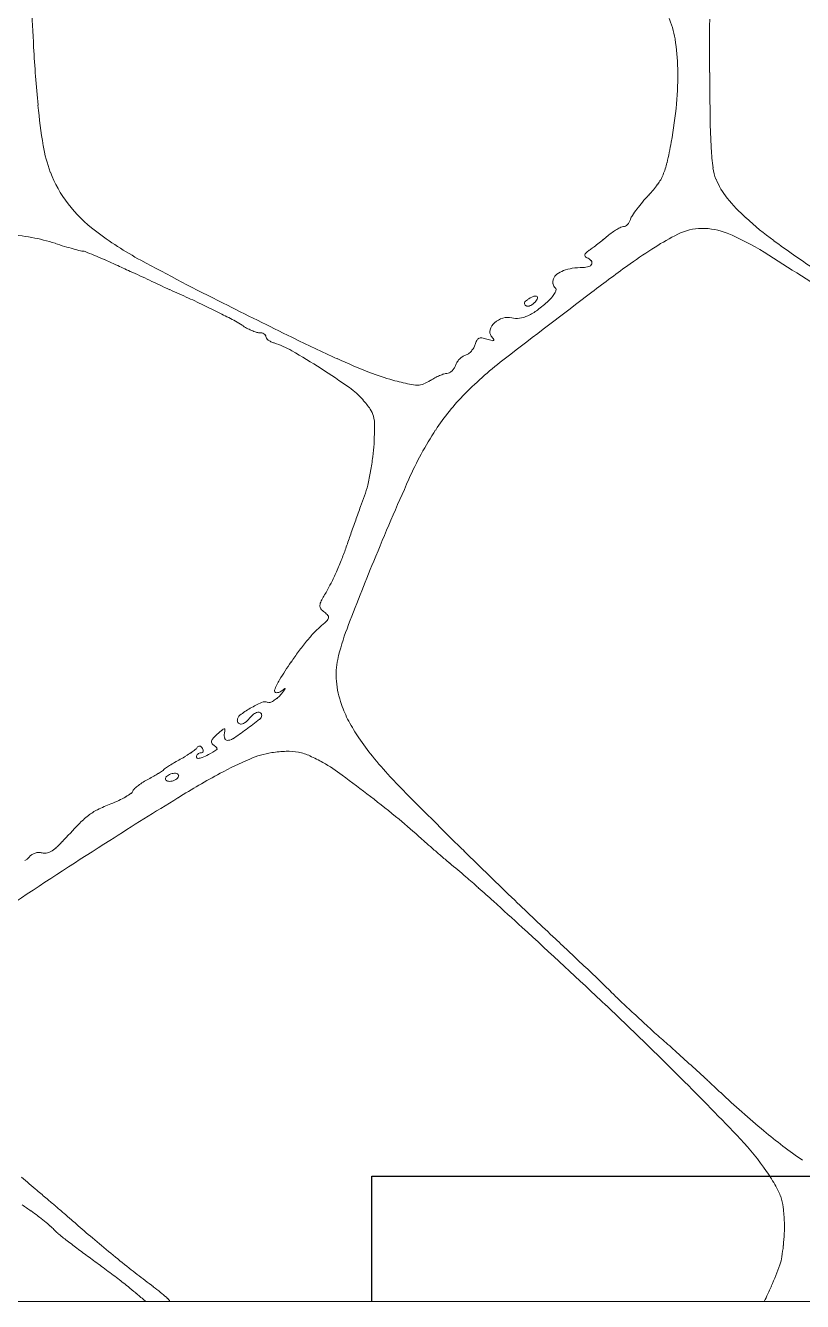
# Model space of a CAD drawing. Header units: millimetres. Extents: x 56222 to 3066687, y -650199 to -121287.
# Drawn here: x 138853.09 to 138859.28, y -183204.69 to -183194.52 of the extents above; entities that cross this region are included whole.
import ezdxf

# ---------------------------------------------------------------- set-up
doc = ezdxf.new("R2010")
doc.units = ezdxf.units.MM
doc.header["$MEASUREMENT"] = 0
doc.layers.add('FURNITURE', color=32, linetype='Continuous', lineweight=9)

msp = doc.modelspace()

# ---------------------------------------------------------------- linework, layer by layer
at = {"layer": 'FURNITURE', "lineweight": 30, "ltscale": 0.4}
msp.add_line((138855.849, -183203.688), (138870.099, -183203.688), dxfattribs=at)
at = {"layer": 'FURNITURE', "linetype": 'Continuous', "lineweight": 0}
msp.add_line((138838.099, -183204.688), (138871.099, -183204.688), dxfattribs=at)
at = {"layer": 'FURNITURE', "lineweight": 30, "ltscale": 0.4}
msp.add_lwpolyline([(138855.849, -183204.688), (138855.849, -183203.688)], dxfattribs=at)
at = {"layer": 'FURNITURE', "lineweight": 0}
for centre, radius, start, end in [((138903.422, -183192.023), 50.34, 182.2472, 183.0374), ((138857.597, -183194.732), 0.678, 9.1371, 24.9467), ((138899.45, -183194.742), 40.908, 179.6147, 180.2088), ((138856.531, -183194.904), 1.758, 1.372, 9.1371), ((138863.647, -183194.134), 10.509, 183.0374, 185.5628), ((138855.939, -183194.918), 2.35, 354.57, 1.3719), ((138890.927, -183194.773), 32.384, 180.2088, 180.869), ((138854.723, -183194.802), 3.572, 349.6, 354.57), ((138858.287, -183194.656), 5.124, 185.5628, 189.1962), ((138863.877, -183195.183), 5.331, 180.869, 183.3752), ((138854.364, -183194.736), 3.937, 347.1588, 349.6), ((138854.323, -183195.297), 1.108, 189.1962, 200.5132), ((138860.977, -183195.354), 2.426, 183.3752, 187.0595), ((138857.646, -183195.484), 0.57, 336.9966, 347.1588), ((138854.182, -183195.35), 0.957, 200.5132, 217.9567), ((138857.829, -183195.562), 0.372, 323.5717, 336.9965), ((138858.909, -183195.61), 0.343, 187.0594, 202.6765), ((138859.161, -183195.505), 0.615, 202.6765, 219.0106), ((138857.349, -183195.208), 0.968, 317.0009, 323.5716), ((138854.361, -183195.21), 1.185, 217.9567, 232.8155), ((138858.974, -183196.736), 1.262, 139.9497, 143.2351), ((138859.123, -183196.862), 1.458, 137.0009, 139.9497), ((138859.821, -183194.97), 1.465, 219.0107, 227.552), ((138858.029, -183196.099), 0.123, 146.3862, 162.3912), ((138858.859, -183196.65), 1.119, 143.2351, 146.3862), ((138860.594, -183194.126), 2.609, 227.552, 233.8232), ((138855.377, -183193.871), 2.866, 232.8155, 241.4544), ((138858.041, -183196.551), 0.473, 120.3138, 125.5797), ((138858.004, -183196.487), 0.4, 115.0719, 120.3138), ((138857.855, -183196.168), 0.0479, 90.0593, 115.072), ((138857.855, -183196.088), 0.0322, 270.0592, 300.0812), ((138857.833, -183196.05), 0.0769, 300.0811, 315.737), ((138857.817, -183196.034), 0.0987, 315.737, 329.6004), ((138857.807, -183196.029), 0.11, 329.6003, 342.3912), ((138858.483, -183196.567), 0.433, 90.502, 116.8209), ((138858.484, -183196.659), 0.525, 67.7173, 90.502), ((138852.742, -183198.321), 2.151, 79.407, 84.9633), ((138852.854, -183197.724), 1.544, 72.2833, 79.407), ((138854.908, -183191.295), 5.206, 252.2834, 253.1609), ((138855.761, -183193.848), 3.062, 307.1916, 308.1058), ((138855.592, -183193.631), 3.337, 308.1058, 309.01), ((138856.153, -183194.324), 2.446, 309.0099, 310.1513), ((138858.099, -183196.631), 0.572, 125.5796, 130.1512), ((138859.29, -183198.162), 2.22, 116.8208, 122.1795), ((138857.951, -183197.96), 1.931, 57.8689, 67.7173), ((138864.099, -183189.333), 8.547, 233.8232, 236.4142), ((138854.375, -183193.055), 3.367, 253.161, 254.3775), ((138854.661, -183192.033), 4.428, 254.3775, 255.1533), ((138853.545, -183196.243), 0.0721, 255.1532, 270), ((138853.545, -183196.366), 0.051, 68.3191, 90), ((138851.401, -183201.757), 5.852, 67.5788, 68.3193), ((138852.203, -183199.815), 3.751, 66.209, 67.5788), ((138857.58, -183196.355), 0.0348, 131.2561, 162.3216), ((138857.56, -183196.348), 0.0131, 162.3217, 221.6431), ((138857.582, -183196.329), 0.0431, 221.643, 246.1383), ((138857.756, -183196.556), 0.302, 124.9161, 131.2562), ((138857.069, -183195.57), 0.9, 304.9161, 307.1916), ((138860.156, -183199.538), 3.846, 122.1795, 125.7311), ((138842.471, -183222.607), 31.036, 56.57, 57.869), ((138851.232, -183202.018), 6.159, 65.2642, 66.2091), ((138917.233, -183058.756), 151.576, 245.26417, 245.31184), ((138864.547, -183177.015), 22.054, 241.4544, 243.3743), ((138857.496, -183196.783), 0.334, 98.3504, 110.8993), ((138857.536, -183197.055), 0.609, 90.3477, 98.3503), ((138857.531, -183196.278), 0.168, 270.3478, 286.7831), ((138857.523, -183196.463), 0.104, 43.3806, 66.1383), ((138857.569, -183196.404), 0.0368, 286.783, 337.3793), ((138857.58, -183196.408), 0.0245, 337.3794, 43.3805), ((138866.149, -183207.869), 14.109, 125.7312, 127.2804), ((139048.911, -182772.313), 466.835, 245.31179, 245.33242), ((139063.772, -182739.955), 502.444, 245.33238, 245.35277), ((138857.365, -183196.564), 0.0731, 174.462, 191.083), ((138857.373, -183196.564), 0.0806, 159.0064, 174.4619), ((138857.374, -183196.565), 0.0819, 126.6435, 159.0064), ((138857.453, -183196.672), 0.215, 110.8994, 126.6435), ((138998.103, -182883.078), 344.974, 245.35269, 245.37974), ((139030.596, -183423.89), 285.601, 127.28043, 127.45438), ((138857.163, -183196.567), 0.168, 319.0007, 331.8535), ((138857.352, -183196.566), 0.0592, 191.0829, 209.6448), ((138857.329, -183196.579), 0.0332, 209.6448, 238.2825), ((138857.251, -183196.614), 0.0678, 331.8535, 353.0871), ((138857.304, -183196.62), 0.0149, 353.0871, 58.2825), ((138850.844, -183204.42), 8.504, 64.3598, 65.3797), ((138851.485, -183203.085), 7.022, 63.1826, 64.3599), ((138884.925, -183136.367), 67.524, 243.37429, 243.89293), ((138857.093, -183196.734), 0.0277, 135.0039, 166.151), ((138857.082, -183196.732), 0.0163, 166.151, 209.7551), ((138857.093, -183196.726), 0.0287, 209.7551, 238.2825), ((138857.14, -183196.781), 0.0931, 122.3596, 135.0039), ((138857.092, -183196.727), 0.0269, 238.2825, 272.6496), ((138857.304, -183197.041), 0.401, 114.8767, 122.3596), ((138857.09, -183196.694), 0.0603, 272.6497, 291.4308), ((138857.082, -183196.672), 0.0837, 291.4309, 307.2571), ((138857.067, -183196.652), 0.108, 307.2571, 320.3098), ((138857.151, -183196.711), 0.0374, 72.211, 114.8767), ((138857.05, -183196.638), 0.131, 320.3098, 336.382), ((138857.159, -183196.686), 0.0111, 336.382, 72.2112), ((138856.5, -183195.901), 1.109, 307.1451, 313.0061), ((138856.938, -183196.371), 0.467, 313.0062, 319.0007), ((138851.672, -183202.715), 6.608, 62.1233, 63.1826), ((138856.948, -183197.022), 0.181, 107.2885, 131.8419), ((138856.932, -183196.971), 0.127, 75.3449, 107.2886), ((138857.003, -183196.699), 0.153, 255.345, 278.7463), ((138856.988, -183196.603), 0.251, 278.7463, 294.9312), ((138856.919, -183196.454), 0.415, 294.9312, 307.145), ((138854.519, -183197.332), 0.518, 55.2997, 62.1232), ((138855.06, -183196.55), 0.433, 235.2997, 241.046), ((138855.069, -183196.534), 0.451, 241.0461, 246.613), ((138855.044, -183196.594), 0.386, 246.613, 252.3526), ((138854.952, -183196.881), 0.085, 252.3526, 270), ((138854.952, -183197.054), 0.0886, 77.0624, 90), ((138854.959, -183197.026), 0.0598, 59.6945, 77.0624), ((138856.843, -183196.958), 0.054, 162.63, 219.6902), ((138856.91, -183196.979), 0.124, 131.8418, 162.6301), ((138854.969, -183197.009), 0.0397, 37.965, 59.6945), ((138854.985, -183196.996), 0.0188, 359.9999, 37.965), ((138855.025, -183196.996), 0.0208, 180, 219.1739), ((138855.079, -183196.952), 0.0909, 219.174, 232.2763), ((138855.103, -183196.921), 0.13, 232.2764, 243.4928), ((138855.124, -183196.879), 0.177, 243.4928, 252.3912), ((138854.857, -183197.721), 0.707, 59.9115, 72.3912), ((138861.007, -183185.174), 13.172, 243.8929, 245.6342), ((138856.568, -183197.032), 0.108, 329.8594, 345.3451), ((138856.826, -183197.099), 0.158, 152.7654, 165.345), ((138856.717, -183197.043), 0.0358, 114.8942, 152.7654), ((138856.72, -183197.05), 0.0433, 81.4646, 114.8943), ((138856.689, -183197.257), 0.252, 72.3912, 81.4646), ((138857.139, -183195.839), 1.235, 252.3912, 254.4353), ((138856.48, -183197.26), 0.418, 35.2446, 39.6902), ((138856.812, -183197.015), 0.0146, 254.4353, 303.0225), ((138856.816, -183197.022), 0.00593, 303.0224, 35.2445), ((138852.125, -183202.436), 6.156, 57.3735, 59.9116), ((138858.146, -183191.491), 6.237, 245.6341, 248.2089), ((138856.661, -183197.287), 0.158, 124.5335, 135.8457), ((138856.623, -183197.233), 0.0923, 107.6089, 124.5335), ((138858.863, -183199.713), 3.205, 127.4544, 135.1372), ((138856.57, -183197.064), 0.0852, 287.6087, 305.9001), ((138856.533, -183197.013), 0.148, 305.9001, 317.9895), ((138856.528, -183197.009), 0.154, 317.9895, 329.8595), ((138852.039, -183202.571), 6.316, 54.9029, 57.3734), ((138856.428, -183197.209), 0.0862, 296.8864, 313.0486), ((138856.416, -183197.196), 0.104, 313.0485, 327.7835), ((138856.415, -183197.196), 0.105, 327.7834, 342.3912), ((138856.617, -183197.26), 0.106, 147.0458, 162.3912), ((138856.663, -183197.29), 0.162, 135.8458, 147.0458), ((138856.411, -183195.83), 1.564, 248.2089, 255.4074), ((138857.187, -183192.851), 4.643, 255.4074, 257.0898), ((138856.215, -183197.09), 0.294, 257.0897, 269.6965), ((138856.214, -183197.259), 0.125, 269.6965, 292.1635), ((138856.139, -183197.075), 0.323, 292.1635, 303.2338), ((138856.558, -183197.714), 0.44, 117.8749, 123.2339), ((138856.564, -183197.725), 0.453, 112.6293, 117.8748), ((138856.539, -183197.665), 0.388, 107.2456, 112.6293), ((138856.448, -183197.372), 0.0808, 90, 107.2455), ((138856.448, -183197.247), 0.0437, 270, 296.8864), ((138855.315, -183197.908), 0.617, 41.2835, 54.9029), ((138857.859, -183198.715), 1.789, 135.1372, 147.0243), ((138855.172, -183198.034), 0.807, 34.6521, 41.2835), ((138855.692, -183197.674), 0.175, 14.0684, 34.6521), ((138855.583, -183197.702), 0.288, 359.44, 14.0684), ((138852.117, -183197.668), 3.754, 357.2067, 359.44), ((138858.841, -183199.352), 2.96, 147.0243, 155.673), ((138854.532, -183197.786), 1.336, 352.7413, 357.2066), ((138853.717, -183197.682), 2.157, 349.6226, 352.7414), ((138853.82, -183197.701), 2.053, 346.4709, 349.6227), ((138855.03, -183197.992), 0.809, 340.152, 346.471), ((138872.257, -183205.417), 17.682, 155.6731, 157.9788), ((138898.981, -183213.857), 45.919, 160.152, 160.2643), ((138970.162, -183239.394), 121.542, 160.26415, 160.31846), ((138976.001, -183241.482), 127.743, 160.31837, 160.37223), ((138929.989, -183225.073), 78.892, 160.37217, 160.44941), ((138853.206, -183197.806), 2.589, 338.1687, 340.4494), ((138852.487, -183197.519), 3.363, 336.294, 338.1687), ((138888.177, -183211.856), 34.856, 157.9789, 158.9309), ((138852.77, -183197.643), 3.054, 334.3967, 336.2941), ((138854.766, -183198.599), 0.84, 329.4396, 334.3967), ((138855.533, -183199.151), 0.0992, 151.6923, 173.5192), ((138857.44, -183200.178), 2.265, 149.4395, 151.6923), ((138855.47, -183199.144), 0.0354, 173.5191, 218.2853), ((138855.558, -183199.075), 0.147, 218.2853, 233.8251), ((138855.369, -183199.333), 0.173, 41.1321, 53.825), ((138855.721, -183199.653), 0.445, 130.0787, 138.084), ((138854.465, -183198.161), 1.505, 310.0787, 312.8233), ((138855.45, -183199.223), 0.0556, 312.8232, 342.7197), ((138855.483, -183199.234), 0.0217, 342.7197, 41.1321), ((138856.967, -183200.771), 2.12, 138.0839, 140.5998), ((138857.291, -183199.957), 1.757, 158.9309, 167.2931), ((138856.972, -183200.79), 2.135, 143.0994, 145.8201), ((138857.176, -183200.943), 2.391, 140.5998, 143.0994), ((138858.385, -183201.75), 3.844, 145.8201, 148.3284), ((138856.116, -183199.692), 0.552, 167.293, 185.3933), ((138855.088, -183199.821), 0.0149, 161.2077, 267.2553), ((138855.467, -183199.95), 0.415, 148.3285, 161.2076), ((138851.409, -183196.684), 4.88, 319.5026, 320.1182), ((138855.931, -183200.862), 1.314, 126.1597, 127.7545), ((138855.137, -183199.799), 0.0218, 320.1183, 348.4286), ((138855.156, -183199.803), 0.00201, 348.4284, 126.1596), ((138856.34, -183199.671), 0.777, 185.3933, 199.4007), ((138855.319, -183200.708), 0.868, 113.7419, 120.4079), ((138854.996, -183199.972), 0.0642, 69.0064, 113.7419), ((138855.029, -183199.885), 0.0289, 249.0064, 287.7674), ((138854.997, -183199.785), 0.134, 287.7673, 300.1822), ((138854.969, -183199.737), 0.189, 300.1822, 310.9258), ((138855.09, -183199.777), 0.0582, 267.2553, 307.7544), ((138854.926, -183199.687), 0.256, 310.9258, 319.5026), ((138854.826, -183200.054), 0.0491, 126.8278, 180), ((138855.334, -183200.733), 0.897, 120.4078, 126.8278), ((138855.03, -183200.167), 0.202, 127.5774, 140.3098), ((138854.961, -183200.078), 0.0893, 104.1433, 127.5773), ((138854.946, -183200.018), 0.0278, 56.0736, 104.1432), ((138854.927, -183200.013), 0.0444, 308.3588, 358.1948), ((138854.949, -183200.013), 0.0216, 358.1948, 56.0735), ((138856.563, -183199.592), 1.014, 199.4008, 207.6027), ((138854.675, -183200.152), 0.0285, 97.7681, 130.5342), ((138854.672, -183200.13), 0.00575, 356.0016, 97.768), ((138854.811, -183200.054), 0.0348, 180.0001, 223.3106), ((138854.804, -183200.061), 0.0247, 223.3106, 279.1889), ((138854.797, -183200.016), 0.0707, 279.189, 307.9811), ((138854.704, -183199.898), 0.221, 307.9811, 320.3098), ((138852.825, -183197.357), 3.431, 306.1314, 308.3588), ((138856.905, -183199.413), 1.399, 207.6027, 214.0436), ((138854.593, -183200.227), 0.0227, 161.9085, 208.424), ((138854.631, -183200.24), 0.0626, 137.7127, 161.9085), ((138854.924, -183200.507), 0.459, 132.1447, 137.7128), ((138855.901, -183201.585), 1.914, 130.5343, 132.1447), ((138854.766, -183200.177), 0.0937, 168.224, 181.1852), ((138854.728, -183200.178), 0.0555, 181.1851, 200.3741), ((138854.469, -183200.116), 0.209, 348.2241, 356.0016), ((138854.707, -183200.186), 0.034, 200.3742, 225.7238), ((138854.697, -183200.197), 0.0183, 225.7237, 266.0326), ((138854.7, -183200.144), 0.0712, 266.0327, 303.5521), ((138853.119, -183197.76), 2.932, 303.5521, 306.1314), ((138857.31, -183199.139), 1.888, 214.0436, 219.528), ((138853.904, -183199.586), 0.884, 301.5096, 304.7044), ((138853.948, -183199.65), 0.807, 304.7045, 307.6454), ((138854.401, -183200.237), 0.0654, 307.6454, 326.1562), ((138854.484, -183200.348), 0.0332, 133.5997, 156.2168), ((138854.482, -183200.291), 0.0322, 121.8728, 146.1563), ((138854.485, -183200.349), 0.0346, 111.5148, 133.5995), ((138854.474, -183200.278), 0.0168, 82.3988, 121.8727), ((138854.486, -183200.351), 0.0358, 90, 111.5149), ((138854.473, -183200.282), 0.0214, 48.449, 82.399), ((138854.486, -183200.291), 0.0237, 269.9999, 298.5518), ((138854.451, -183200.308), 0.0552, 31.7174, 48.4489), ((138854.376, -183200.024), 0.349, 290.036, 299.2584), ((138854.491, -183200.3), 0.0138, 298.5519, 341.2824), ((138854.454, -183200.306), 0.0519, 15.1006, 31.7175), ((138854.485, -183200.298), 0.02, 341.2823, 15.1007), ((138853.946, -183199.256), 1.23, 299.2585, 302.8694), ((138854.61, -183200.219), 0.0412, 208.424, 238.2826), ((138854.518, -183200.367), 0.134, 50.6725, 58.2825), ((138854.568, -183200.306), 0.0544, 35.7759, 50.6724), ((138854.595, -183200.286), 0.0207, 9.9118, 35.7759), ((138854.61, -183200.284), 0.00572, 302.8694, 9.9117), ((138855.167, -183201.043), 0.739, 98.987, 113.2633), ((138855.192, -183201.2), 0.898, 91.5868, 98.987), ((138855.179, -183200.75), 0.448, 79.1352, 91.5868), ((138855.18, -183200.748), 0.446, 66.6491, 79.1352), ((138854.997, -183201.617), 1.422, 122.3661, 123.9555), ((138854.96, -183201.558), 1.352, 120.3615, 122.3661), ((138855.236, -183202.029), 1.898, 118.8069, 120.3614), ((138853.789, -183199.398), 1.105, 298.8069, 301.5095), ((138854.482, -183200.348), 0.031, 156.2167, 179.9999), ((138854.462, -183200.348), 0.011, 180.0001, 272.6739), ((138854.458, -183200.248), 0.111, 272.6738, 290.036), ((138856.017, -183203.019), 2.89, 113.2633, 118.4424), ((138855.006, -183201.15), 0.883, 59.1616, 66.6491), ((138854.445, -183202.09), 1.979, 53.823, 59.1615), ((138858.822, -183197.892), 3.849, 219.528, 222.7478), ((138854.322, -183201.02), 0.558, 117.1327, 122.1231), ((138853.369, -183199.16), 1.532, 297.1327, 298.9251), ((138853.571, -183199.525), 1.114, 298.9252, 301.2005), ((138853.563, -183199.512), 1.13, 301.2005, 303.0724), ((138854.151, -183200.416), 0.0516, 303.0724, 320.6809), ((138854.234, -183200.483), 0.0553, 123.9554, 140.681), ((138854.229, -183200.523), 0.0249, 148.2825, 178.3486), ((138854.219, -183200.523), 0.0154, 178.3485, 221.4112), ((138854.247, -183200.534), 0.0464, 127.4378, 148.2826), ((138854.277, -183200.573), 0.0953, 115.2736, 127.4378), ((138854.281, -183200.583), 0.106, 103.6535, 115.2736), ((138854.276, -183200.563), 0.0853, 90, 103.6535), ((138854.276, -183200.54), 0.0629, 74.141, 89.9999), ((138854.236, -183200.447), 0.0953, 295.2736, 307.4378), ((138854.287, -183200.503), 0.0238, 41.4113, 74.1412), ((138854.266, -183200.485), 0.0464, 307.4378, 328.2826), ((138857.961, -183206.608), 6.972, 118.4423, 121.6404), ((138854.293, -183200.497), 0.0154, 358.3485, 41.4112), ((138854.284, -183200.497), 0.0249, 328.2825, 358.3486), ((138849.663, -183208.63), 10.08, 52.2254, 53.823), ((138861.378, -183195.53), 7.329, 222.7478, 225.0714), ((138853.906, -183200.604), 0.0415, 304.8548, 339.0063), ((138853.993, -183200.637), 0.0519, 133.545, 159.0064), ((138854.227, -183200.883), 0.391, 127.8033, 133.5449), ((138854.275, -183200.945), 0.469, 122.1231, 127.8032), ((138854.226, -183200.517), 0.0238, 221.4113, 254.1412), ((138854.236, -183200.479), 0.0629, 254.141, 269.9999), ((138854.236, -183200.457), 0.0853, 270, 283.6535), ((138854.231, -183200.437), 0.106, 283.6535, 295.2736), ((138854.231, -183201.916), 1.281, 111.209, 116.3332), ((138878.901, -183240.593), 46.89, 121.6403, 122.4232), ((138853.402, -183199.779), 1.011, 291.2091, 295.1048), ((138853.528, -183200.048), 0.714, 295.1049, 300.1596), ((138853.57, -183200.121), 0.629, 300.1597, 304.8547), ((138849.682, -183208.605), 10.049, 50.5585, 52.2253), ((138904.656, -183152.143), 68.61, 225.07135, 225.52031), ((138854.047, -183201.403), 0.746, 127.8568, 135.855), ((138853.854, -183201.155), 0.432, 116.3331, 127.8568), ((138859.006, -183206.216), 7.656, 135.855, 137.3028), ((138853.446, -183204.029), 4.124, 47.3165, 50.5585), ((138876.654, -183237.054), 42.698, 122.4232, 123.6267), ((138852.867, -183200.552), 0.696, 311.744, 317.3027), ((138857.22, -183199.938), 1.442, 227.3165, 228.9538), ((138865.866, -183190.007), 14.609, 228.9538, 229.2529), ((138853.007, -183201.05), 0.146, 310.553, 320.3098), ((138853.185, -183201.198), 0.0861, 122.2549, 140.3099), ((138853.196, -183201.214), 0.105, 106.7463, 122.255), ((138853.195, -183201.213), 0.104, 91.1423, 106.7464), ((138853.195, -183201.19), 0.0815, 72.3912, 91.1423), ((138853.239, -183201.05), 0.0653, 252.3913, 281.4542), ((138853.227, -183200.99), 0.127, 281.4542, 299.1608), ((138853.176, -183200.898), 0.233, 299.1609, 311.744), ((138866.711, -183189.026), 15.904, 229.2529, 229.5744), ((138868.127, -183187.364), 18.088, 229.5744, 229.8664), ((138900.943, -183155.924), 63.311, 225.52026, 226.03088), ((138853.038, -183201.086), 0.0981, 297.408, 310.553), ((138843.111, -183217.037), 20.724, 49.3973, 49.8664), ((138851.466, -183207.29), 7.886, 48.4322, 49.3973), ((138847.056, -183212.262), 14.532, 47.7906, 48.4323), ((138748.611, -183320.796), 161.062, 47.68064, 47.79065), ((138874.437, -183183.402), 25.132, 226.0309, 227.0489), ((138825.511, -183236.341), 46.841, 46.5604, 47.6807), ((138839.943, -183220.456), 25.492, 46.6861, 47.0489), ((138834.359, -183226.378), 33.631, 46.3914, 46.6862), ((138836.395, -183224.241), 30.681, 46.0938, 46.3915), ((138851.795, -183208.242), 8.474, 45.3182, 46.0938), ((138861.332, -183198.598), 5.09, 225.3183, 226.5683), ((138836.171, -183225.085), 31.339, 45.0464, 46.5604), ((138868.042, -183191.51), 14.85, 226.5683, 227.1307), ((138868.722, -183190.777), 15.85, 227.1307, 227.6874), ((138865.115, -183194.74), 10.492, 227.6874, 228.4458), ((138847.174, -183214.98), 16.556, 47.9427, 48.4458), ((138835.292, -183228.15), 34.294, 47.6509, 47.9427), ((138835.232, -183228.215), 34.383, 47.3592, 47.6509), ((138838.286, -183222.966), 28.345, 43.6695, 45.0464), ((138846.927, -183215.515), 17.118, 46.8676, 47.3592), ((138864.2, -183197.078), 8.146, 226.8677, 230.0973), ((138861.647, -183200.132), 4.166, 230.0974, 235.4318), ((138857.371, -183204.748), 1.96, 33.9777, 43.6695), ((138857.033, -183204.975), 2.368, 30.5972, 33.9776), ((139638.59, -182278.919), 1213.375, 229.654486, 229.662049), ((138858.675, -183204.004), 0.46, 19.2068, 30.5972), ((139019.94, -183007.427), 257.628, 229.66205, 229.68589), ((138835.734, -183224.527), 27.09, 49.5026, 49.686), ((138858.734, -183203.983), 0.397, 6.6821, 19.2068), ((138855.351, -183200.77), 3.892, 233.9605, 235.2407), ((138852.127, -183205.415), 1.763, 53.0663, 55.2408), ((138833.949, -183226.617), 29.838, 49.3322, 49.5027), ((138836.037, -183224.187), 26.634, 49.1624, 49.3322), ((138857.665, -183204.109), 1.474, 1.9592, 6.682), ((138852.061, -183205.503), 1.872, 50.9876, 53.0662), ((138852.196, -183205.336), 1.658, 48.9149, 50.9876), ((138853.087, -183204.315), 0.303, 41.6248, 48.915), ((138850.114, -183207.9), 5.107, 48.5851, 49.1624), ((138858.839, -183198.008), 8.083, 228.5851, 229.7922), ((138858.009, -183204.097), 1.13, 357.46, 1.9592), ((138853.524, -183203.926), 0.282, 221.6249, 230.6412), ((138856.309, -183200.531), 4.674, 230.6412, 231.8062), ((138861.868, -183194.426), 12.774, 229.7923, 230.649), ((138857.602, -183204.079), 1.537, 353.8878, 357.46), ((138856.376, -183200.446), 4.781, 231.8063, 233.16), ((138857.189, -183199.361), 6.137, 233.1601, 234.2828), ((138857.733, -183204.093), 1.405, 350.253, 353.8877), ((138849.017, -183210.725), 7.86, 53.3627, 54.2829), ((138861.688, -183194.645), 12.491, 230.649, 231.5121), ((138857.482, -183203.858), 1.706, 335.4824, 341.6446), ((138858.683, -183204.256), 0.442, 341.6445, 350.253), ((138848.279, -183211.718), 9.097, 52.5381, 53.3627), ((138848.858, -183210.963), 8.146, 51.7112, 52.5381), ((138858.125, -183199.126), 6.766, 231.5121, 232.8778), ((138852.817, -183205.948), 1.756, 49.1293, 51.7111), ((138850.253, -183209.527), 6.279, 52.1342, 52.8779), ((138851.636, -183207.748), 4.025, 51.0965, 52.1342), ((138852.757, -183201.703), 6.9, 334.365, 335.4825), ((138855.645, -183202.679), 2.566, 229.1294, 231.1129), ((138871.495, -183183.028), 27.813, 231.1129, 231.1496), ((138850.722, -183208.88), 5.48, 50.4562, 51.0966), ((138854.16, -183204.716), 0.0795, 37.1971, 50.4563), ((138854.298, -183204.612), 0.0925, 217.1972, 227.8952), ((138856.124, -183202.591), 2.817, 227.8953, 228.1282)]:
    msp.add_arc(centre, radius, start, end, dxfattribs=at)

doc.saveas('drawing.dxf')
